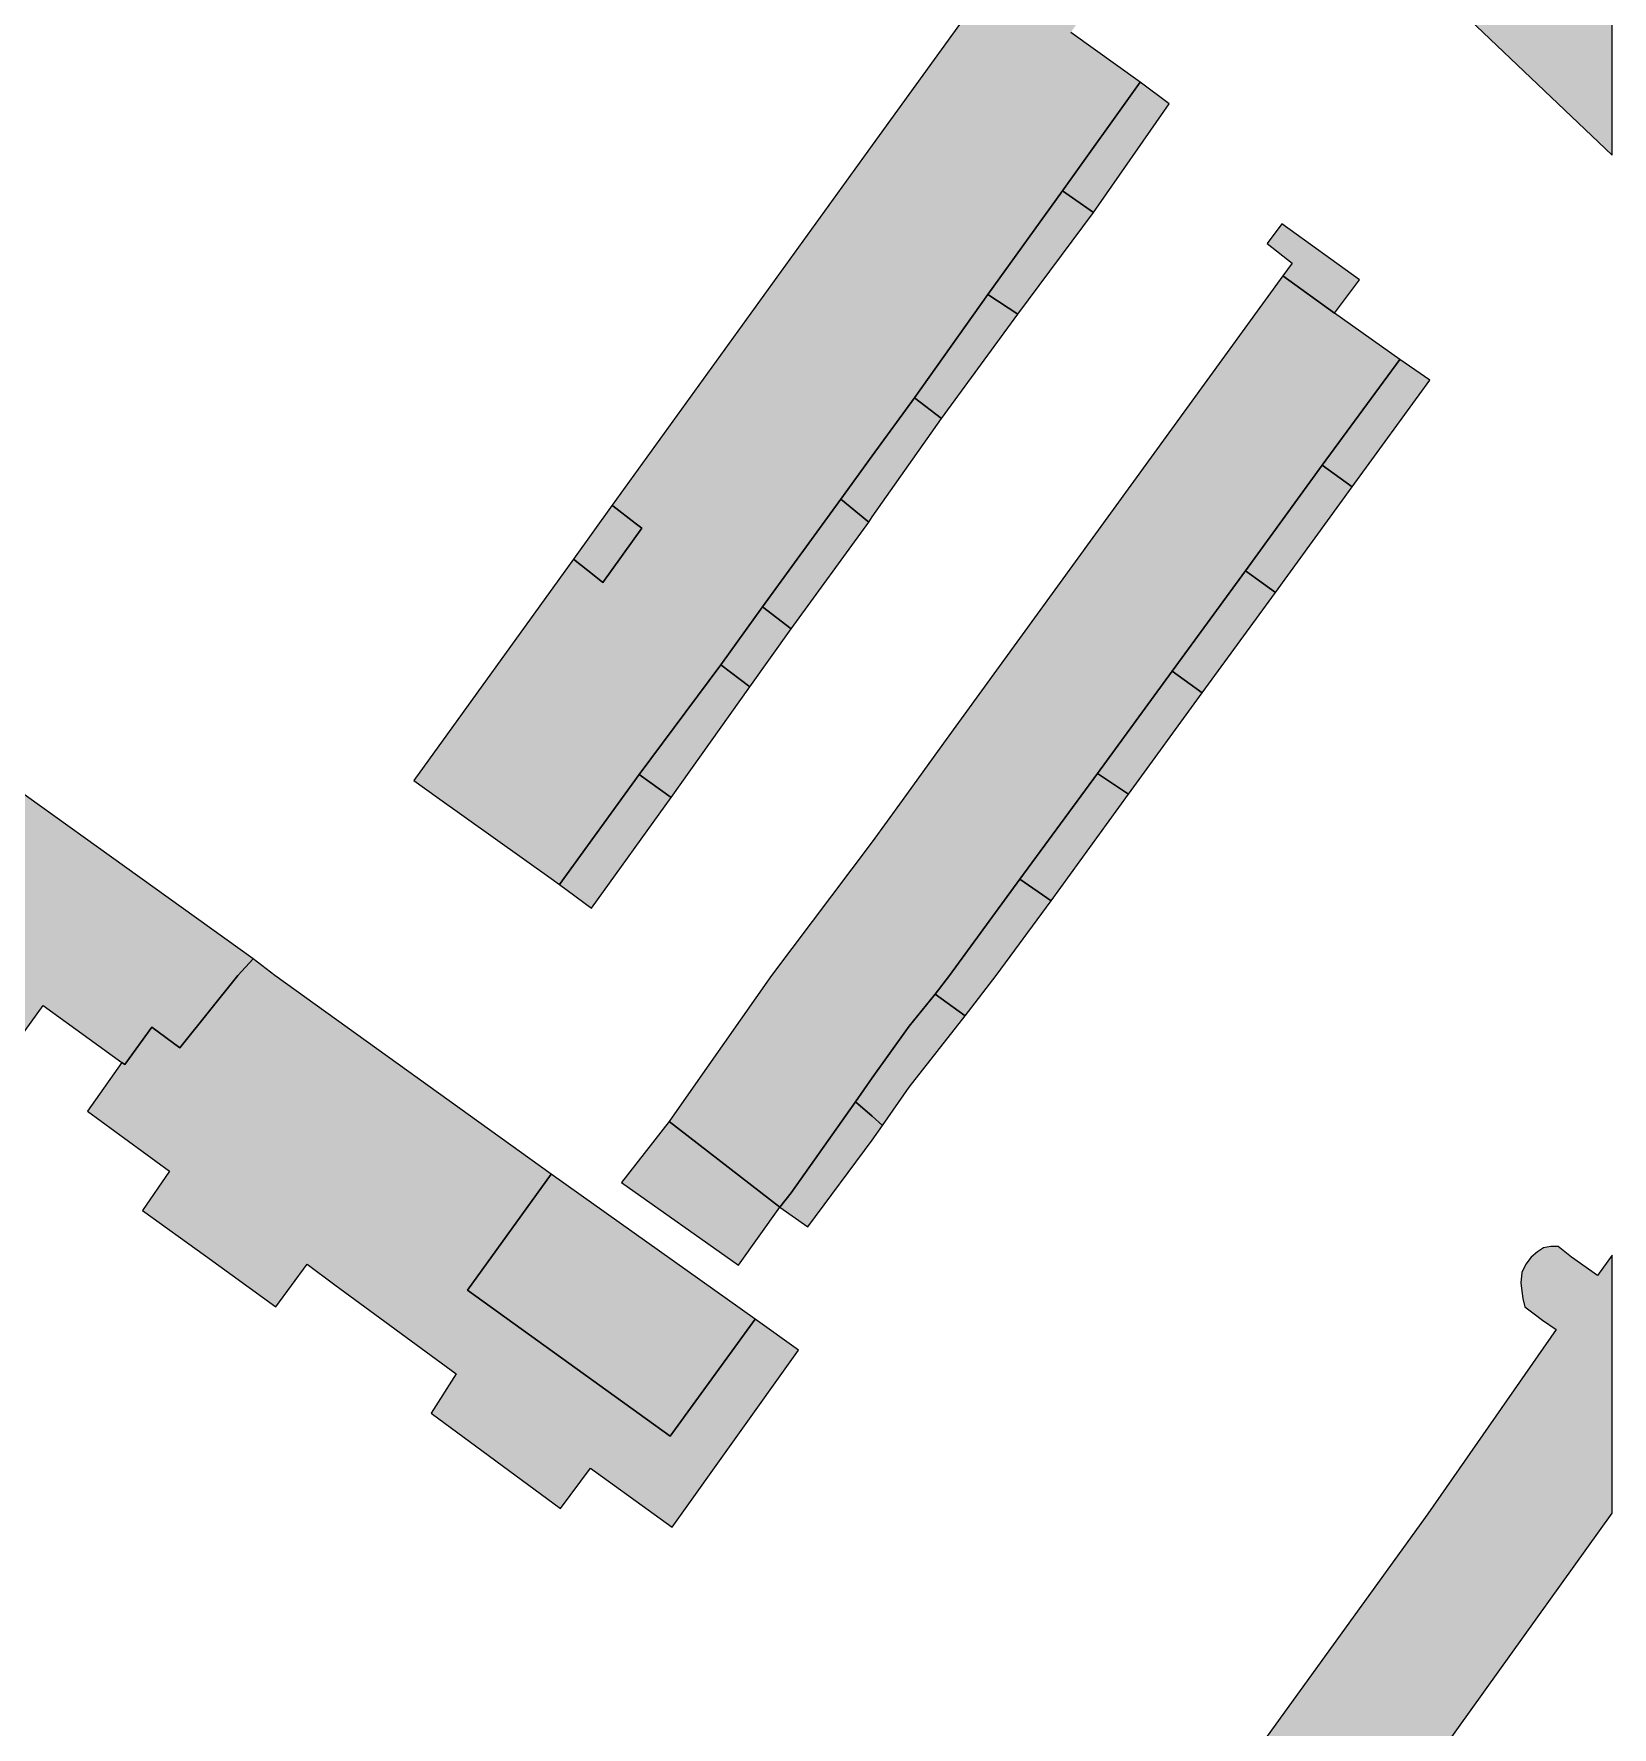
# Model space of a CAD drawing. Header units: millimetres. Extents: x -103 to 511, y -35 to 333.
# Drawn here: x 376.8 to 453, y 146.1 to 227.9 of the extents above; entities that cross this region are included whole.
import ezdxf

# ---------------------------------------------------------------- set-up
doc = ezdxf.new("R2010")
doc.units = ezdxf.units.MM
doc.header["$MEASUREMENT"] = 0
doc.layers.add('residential', color=7, linetype='Continuous', lineweight=0)

msp = doc.modelspace()

# ---------------------------------------------------------------- hatches: boundary and pattern name
at = {"layer": 'residential', "true_color": 0xfedcaf, "transparency": 33554687}
for points in [[(318.567, 218.751), (318.817, 219.101), (319.767, 220.351), (324.017, 217.451), (324.917, 218.601), (328.667, 215.901), (327.817, 214.701), (331.467, 211.951), (330.567, 210.651), (330.317, 210.301), (333.467, 208.051), (336.967, 205.601), (337.267, 206.051), (338.117, 207.201), (341.617, 204.701), (345.267, 202.101), (344.367, 200.901), (344.167, 200.551), (347.417, 198.151), (350.667, 195.851), (350.917, 196.151), (351.767, 197.401), (355.617, 194.601), (359.317, 191.951), (358.417, 190.751), (358.167, 190.451), (361.467, 188.101), (364.917, 185.651), (365.217, 186.101), (366.167, 187.351), (369.917, 184.601), (372.867, 182.451), (372.117, 181.201), (371.817, 180.801), (375.267, 178.301), (377.217, 181.001), (381.017, 178.251), (381.167, 178.151), (382.467, 179.951), (383.817, 178.951), (386.617, 182.451), (387.367, 183.251), (302.057, 244.451), (301.017, 245.201), (295.717, 237.901), (299.617, 234.901), (298.717, 233.601), (298.467, 233.301), (301.817, 230.851), (305.167, 228.451), (305.567, 228.951), (306.367, 230.051), (310.067, 227.451), (313.517, 224.951), (312.617, 223.651), (312.367, 223.301), (315.867, 220.751)], [(453.03, 222.069), (453.03, 229.798), (451.167, 231.251), (450.117, 229.751), (444.967, 234.551), (442.867, 231.751)], [(430.217, 225.601), (426.867, 228.001), (428.027, 229.631), (424.267, 232.251), (423.597, 231.321), (417.267, 222.551), (404.717, 205.161), (404.747, 205.131), (405.817, 204.301), (406.147, 204.061), (404.257, 201.431), (403.917, 201.701), (402.837, 202.561), (395.127, 191.871), (396.267, 191.051), (401.768, 187.135), (402.167, 186.851), (406.017, 192.151), (409.967, 197.451), (411.967, 200.251), (415.767, 205.451), (417.267, 207.551), (419.317, 210.351), (422.867, 215.351), (426.467, 220.351)], [(431.617, 224.551), (430.217, 225.601), (426.467, 220.351), (427.967, 219.301)], [(427.967, 219.301), (426.467, 220.351), (422.867, 215.351), (424.317, 214.401)], [(439.617, 214.451), (440.817, 216.051), (437.067, 218.751), (436.367, 217.801), (437.567, 216.851), (437.117, 216.251)], [(420.317, 181.551), (421.017, 182.451), (424.417, 187.101), (428.167, 192.201), (431.767, 197.151), (435.317, 202.001), (439.017, 207.101), (442.767, 212.201), (439.617, 214.451), (437.117, 216.251), (420.727, 193.671), (418.717, 190.901), (417.267, 188.901), (412.417, 182.451), (408.617, 177.051), (407.467, 175.401), (412.817, 171.251), (413.367, 171.951), (416.467, 176.351), (417.267, 177.501), (419.067, 180.001)], [(424.317, 214.401), (422.867, 215.351), (419.317, 210.351), (420.617, 209.351)], [(444.217, 211.201), (442.767, 212.201), (439.017, 207.101), (440.467, 206.051)], [(420.617, 209.351), (419.317, 210.351), (417.267, 207.551), (415.767, 205.451), (417.117, 204.351), (417.267, 204.601)], [(440.467, 206.051), (439.017, 207.101), (435.317, 202.001), (436.767, 200.951)], [(415.767, 205.451), (411.967, 200.251), (413.367, 199.201), (417.117, 204.351)], [(404.717, 205.161), (402.837, 202.561), (403.917, 201.701), (404.257, 201.431), (406.147, 204.061), (405.817, 204.301), (404.747, 205.131)], [(436.767, 200.951), (435.317, 202.001), (431.767, 197.151), (433.217, 196.101)], [(409.967, 197.451), (411.367, 196.401), (413.367, 199.201), (411.967, 200.251)], [(406.017, 192.151), (407.567, 191.051), (411.367, 196.401), (409.967, 197.451)], [(429.667, 191.201), (433.217, 196.101), (431.767, 197.151), (428.167, 192.201)], [(406.017, 192.151), (402.167, 186.851), (403.717, 185.701), (407.567, 191.051)], [(428.167, 192.201), (424.417, 187.101), (425.917, 186.051), (429.667, 191.201)], [(421.767, 180.501), (423.267, 182.451), (425.917, 186.051), (424.417, 187.101), (421.017, 182.451), (420.317, 181.551)], [(385.067, 168.901), (388.467, 166.451), (389.967, 168.501), (391.317, 167.501), (397.167, 163.201), (395.967, 161.301), (402.217, 156.701), (403.667, 158.651), (407.617, 155.801), (413.717, 164.351), (411.617, 165.851), (407.517, 160.201), (397.717, 167.251), (401.767, 172.851), (388.417, 182.451), (387.367, 183.251), (386.617, 182.451), (383.817, 178.951), (382.467, 179.951), (381.167, 178.151), (381.017, 178.251), (379.367, 175.901), (383.317, 173.001), (382.017, 171.101)], [(421.767, 180.501), (420.317, 181.551), (419.067, 180.001), (417.267, 177.501), (416.467, 176.351), (417.267, 175.651), (417.767, 175.201), (419.067, 177.051)], [(417.767, 175.201), (417.267, 175.651), (416.467, 176.351), (413.367, 171.951), (412.817, 171.251), (414.167, 170.301), (417.267, 174.501)], [(407.467, 175.401), (405.167, 172.451), (410.817, 168.451), (412.817, 171.251)], [(401.767, 172.851), (397.717, 167.251), (407.517, 160.201), (411.617, 165.851)], [(453.03, 168.946), (452.317, 167.951), (451.067, 168.851), (450.417, 169.351), (450.067, 169.351), (449.717, 169.301), (449.417, 169.101), (449.117, 168.851), (448.867, 168.501), (448.667, 168.101), (448.617, 167.601), (448.667, 167.201), (448.717, 166.851), (448.817, 166.451), (449.267, 166.101), (449.667, 165.801), (450.317, 165.351), (444.117, 156.451), (436.367, 145.701), (428.967, 135.301), (427.767, 136.251), (427.317, 136.551), (427.017, 136.701), (426.667, 136.751), (426.317, 136.651), (426.067, 136.451), (425.767, 136.101), (425.567, 135.701), (425.517, 135.401), (425.517, 135.101), (425.617, 134.751), (425.717, 134.451), (426.367, 134.001), (426.567, 133.801), (427.417, 133.101), (421.767, 125.151), (418.517, 120.551), (419.067, 120.151), (423.067, 117.251), (424.167, 116.451), (440.717, 139.301), (453.03, 156.475)]]:
    msp.add_hatch(color=41, dxfattribs=at).paths.add_polyline_path(points)

# ---------------------------------------------------------------- linework, layer by layer
at = {"layer": 'residential', "color": 18, "lineweight": 5, "true_color": 0x000000}
for points in [[(375.267, 178.301), (377.217, 181.001), (381.017, 178.251), (381.167, 178.151), (382.467, 179.951), (383.817, 178.951), (386.617, 182.451), (387.367, 183.251), (302.057, 244.451)], [(423.597, 231.321), (417.267, 222.551), (404.717, 205.161), (404.747, 205.131), (405.817, 204.301), (406.147, 204.061), (404.257, 201.431), (403.917, 201.701), (402.837, 202.561), (395.127, 191.871), (396.267, 191.051), (401.768, 187.135), (402.167, 186.851), (406.017, 192.151), (409.967, 197.451), (411.967, 200.251), (415.767, 205.451), (417.267, 207.551), (419.317, 210.351), (422.867, 215.351), (426.467, 220.351), (430.217, 225.601), (426.867, 228.001)], [(440.717, 139.301), (453.03, 156.475), (453.03, 168.946), (452.317, 167.951), (451.067, 168.851), (450.417, 169.351), (450.067, 169.351), (449.717, 169.301), (449.417, 169.101), (449.117, 168.851), (448.867, 168.501), (448.667, 168.101), (448.617, 167.601), (448.667, 167.201), (448.717, 166.851), (448.817, 166.451), (449.267, 166.101), (449.667, 165.801), (450.317, 165.351), (444.117, 156.451), (436.367, 145.701)]]:
    msp.add_lwpolyline(points, dxfattribs=at)
at = {"layer": 'residential'}
for points in [[(375.267, 178.301), (377.217, 181.001), (381.017, 178.251), (381.167, 178.151), (382.467, 179.951), (383.817, 178.951), (386.617, 182.451), (387.367, 183.251), (302.057, 244.451)], [(423.597, 231.321), (417.267, 222.551), (404.717, 205.161), (404.747, 205.131), (405.817, 204.301), (406.147, 204.061), (404.257, 201.431), (403.917, 201.701), (402.837, 202.561), (395.127, 191.871), (396.267, 191.051), (401.768, 187.135), (402.167, 186.851), (406.017, 192.151), (409.967, 197.451), (411.967, 200.251), (415.767, 205.451), (417.267, 207.551), (419.317, 210.351), (422.867, 215.351), (426.467, 220.351), (430.217, 225.601), (426.867, 228.001)], [(440.717, 139.301), (453.03, 156.475), (453.03, 168.946), (452.317, 167.951), (451.067, 168.851), (450.417, 169.351), (450.067, 169.351), (449.717, 169.301), (449.417, 169.101), (449.117, 168.851), (448.867, 168.501), (448.667, 168.101), (448.617, 167.601), (448.667, 167.201), (448.717, 166.851), (448.817, 166.451), (449.267, 166.101), (449.667, 165.801), (450.317, 165.351), (444.117, 156.451), (436.367, 145.701)]]:
    msp.add_lwpolyline(points, dxfattribs=at)
at = {"layer": 'residential', "color": 18, "lineweight": 5, "true_color": 0x000000}
for points in [[(453.03, 222.069), (453.03, 229.798), (451.167, 231.251), (450.117, 229.751), (444.967, 234.551), (442.867, 231.751)], [(431.617, 224.551), (430.217, 225.601), (426.467, 220.351), (427.967, 219.301)], [(427.967, 219.301), (426.467, 220.351), (422.867, 215.351), (424.317, 214.401)], [(439.617, 214.451), (440.817, 216.051), (437.067, 218.751), (436.367, 217.801), (437.567, 216.851), (437.117, 216.251)], [(420.317, 181.551), (421.017, 182.451), (424.417, 187.101), (428.167, 192.201), (431.767, 197.151), (435.317, 202.001), (439.017, 207.101), (442.767, 212.201), (439.617, 214.451), (437.117, 216.251), (420.727, 193.671), (418.717, 190.901), (417.267, 188.901), (412.417, 182.451), (408.617, 177.051), (407.467, 175.401), (412.817, 171.251), (413.367, 171.951), (416.467, 176.351), (417.267, 177.501), (419.067, 180.001)], [(424.317, 214.401), (422.867, 215.351), (419.317, 210.351), (420.617, 209.351)], [(444.217, 211.201), (442.767, 212.201), (439.017, 207.101), (440.467, 206.051)], [(420.617, 209.351), (419.317, 210.351), (417.267, 207.551), (415.767, 205.451), (417.117, 204.351), (417.267, 204.601)], [(440.467, 206.051), (439.017, 207.101), (435.317, 202.001), (436.767, 200.951)], [(415.767, 205.451), (411.967, 200.251), (413.367, 199.201), (417.117, 204.351)], [(404.717, 205.161), (402.837, 202.561), (403.917, 201.701), (404.257, 201.431), (406.147, 204.061), (405.817, 204.301), (404.747, 205.131)], [(436.767, 200.951), (435.317, 202.001), (431.767, 197.151), (433.217, 196.101)], [(409.967, 197.451), (411.367, 196.401), (413.367, 199.201), (411.967, 200.251)], [(406.017, 192.151), (407.567, 191.051), (411.367, 196.401), (409.967, 197.451)], [(429.667, 191.201), (433.217, 196.101), (431.767, 197.151), (428.167, 192.201)], [(406.017, 192.151), (402.167, 186.851), (403.717, 185.701), (407.567, 191.051)], [(428.167, 192.201), (424.417, 187.101), (425.917, 186.051), (429.667, 191.201)], [(421.767, 180.501), (423.267, 182.451), (425.917, 186.051), (424.417, 187.101), (421.017, 182.451), (420.317, 181.551)], [(385.067, 168.901), (388.467, 166.451), (389.967, 168.501), (391.317, 167.501), (397.167, 163.201), (395.967, 161.301), (402.217, 156.701), (403.667, 158.651), (407.617, 155.801), (413.717, 164.351), (411.617, 165.851), (407.517, 160.201), (397.717, 167.251), (401.767, 172.851), (388.417, 182.451), (387.367, 183.251), (386.617, 182.451), (383.817, 178.951), (382.467, 179.951), (381.167, 178.151), (381.017, 178.251), (379.367, 175.901), (383.317, 173.001), (382.017, 171.101)], [(421.767, 180.501), (420.317, 181.551), (419.067, 180.001), (417.267, 177.501), (416.467, 176.351), (417.267, 175.651), (417.767, 175.201), (419.067, 177.051)], [(417.767, 175.201), (417.267, 175.651), (416.467, 176.351), (413.367, 171.951), (412.817, 171.251), (414.167, 170.301), (417.267, 174.501)], [(407.467, 175.401), (405.167, 172.451), (410.817, 168.451), (412.817, 171.251)], [(401.767, 172.851), (397.717, 167.251), (407.517, 160.201), (411.617, 165.851)]]:
    msp.add_lwpolyline(points, close=True, dxfattribs=at)
at = {"layer": 'residential'}
for points in [[(453.03, 222.069), (453.03, 229.798), (451.167, 231.251), (450.117, 229.751), (444.967, 234.551), (442.867, 231.751)], [(431.617, 224.551), (430.217, 225.601), (426.467, 220.351), (427.967, 219.301)], [(427.967, 219.301), (426.467, 220.351), (422.867, 215.351), (424.317, 214.401)], [(439.617, 214.451), (440.817, 216.051), (437.067, 218.751), (436.367, 217.801), (437.567, 216.851), (437.117, 216.251)], [(420.317, 181.551), (421.017, 182.451), (424.417, 187.101), (428.167, 192.201), (431.767, 197.151), (435.317, 202.001), (439.017, 207.101), (442.767, 212.201), (439.617, 214.451), (437.117, 216.251), (420.727, 193.671), (418.717, 190.901), (417.267, 188.901), (412.417, 182.451), (408.617, 177.051), (407.467, 175.401), (412.817, 171.251), (413.367, 171.951), (416.467, 176.351), (417.267, 177.501), (419.067, 180.001)], [(424.317, 214.401), (422.867, 215.351), (419.317, 210.351), (420.617, 209.351)], [(444.217, 211.201), (442.767, 212.201), (439.017, 207.101), (440.467, 206.051)], [(420.617, 209.351), (419.317, 210.351), (417.267, 207.551), (415.767, 205.451), (417.117, 204.351), (417.267, 204.601)], [(440.467, 206.051), (439.017, 207.101), (435.317, 202.001), (436.767, 200.951)], [(415.767, 205.451), (411.967, 200.251), (413.367, 199.201), (417.117, 204.351)], [(404.717, 205.161), (402.837, 202.561), (403.917, 201.701), (404.257, 201.431), (406.147, 204.061), (405.817, 204.301), (404.747, 205.131)], [(436.767, 200.951), (435.317, 202.001), (431.767, 197.151), (433.217, 196.101)], [(409.967, 197.451), (411.367, 196.401), (413.367, 199.201), (411.967, 200.251)], [(406.017, 192.151), (407.567, 191.051), (411.367, 196.401), (409.967, 197.451)], [(429.667, 191.201), (433.217, 196.101), (431.767, 197.151), (428.167, 192.201)], [(406.017, 192.151), (402.167, 186.851), (403.717, 185.701), (407.567, 191.051)], [(428.167, 192.201), (424.417, 187.101), (425.917, 186.051), (429.667, 191.201)], [(421.767, 180.501), (423.267, 182.451), (425.917, 186.051), (424.417, 187.101), (421.017, 182.451), (420.317, 181.551)], [(385.067, 168.901), (388.467, 166.451), (389.967, 168.501), (391.317, 167.501), (397.167, 163.201), (395.967, 161.301), (402.217, 156.701), (403.667, 158.651), (407.617, 155.801), (413.717, 164.351), (411.617, 165.851), (407.517, 160.201), (397.717, 167.251), (401.767, 172.851), (388.417, 182.451), (387.367, 183.251), (386.617, 182.451), (383.817, 178.951), (382.467, 179.951), (381.167, 178.151), (381.017, 178.251), (379.367, 175.901), (383.317, 173.001), (382.017, 171.101)], [(421.767, 180.501), (420.317, 181.551), (419.067, 180.001), (417.267, 177.501), (416.467, 176.351), (417.267, 175.651), (417.767, 175.201), (419.067, 177.051)], [(417.767, 175.201), (417.267, 175.651), (416.467, 176.351), (413.367, 171.951), (412.817, 171.251), (414.167, 170.301), (417.267, 174.501)], [(407.467, 175.401), (405.167, 172.451), (410.817, 168.451), (412.817, 171.251)], [(401.767, 172.851), (397.717, 167.251), (407.517, 160.201), (411.617, 165.851)]]:
    msp.add_lwpolyline(points, close=True, dxfattribs=at)

doc.saveas('drawing.dxf')
